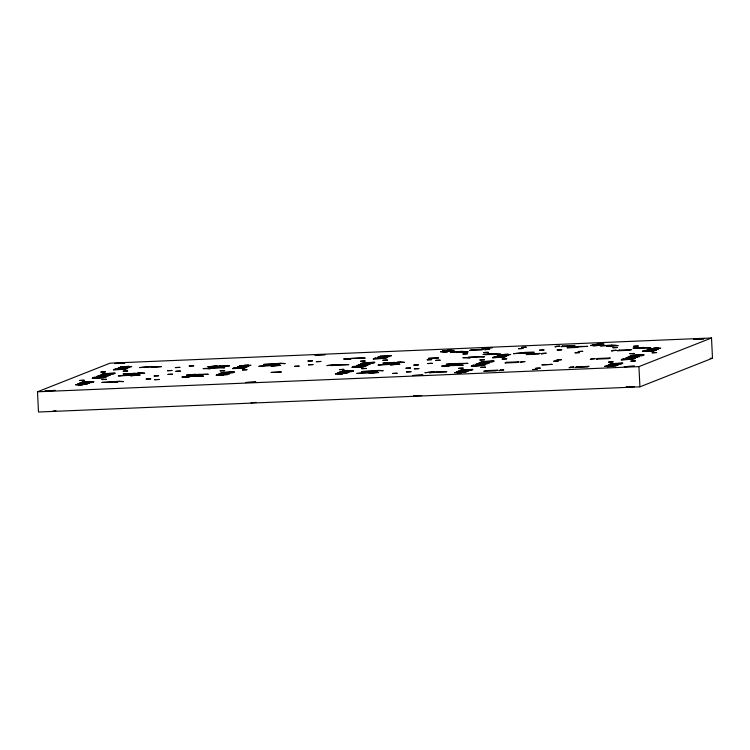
<?xml version="1.0" encoding="UTF-8"?>
<svg xmlns="http://www.w3.org/2000/svg" width="750" height="750" viewBox="0 0 750 750"><rect width="100%" height="100%" fill="white"/><g stroke="black" fill="none" stroke-linecap="round" stroke-linejoin="round"><path stroke-width="1.12" d="M37.5 391.791L110.081 363.159L711.506 337.987L712.5 358.209L639.919 386.841L38.494 412.013L37.5 391.791L638.934 366.619L711.506 337.987M113.944 369.713L113.466 369.891L125.081 369.244M373.678 358.837L373.2 359.025L384.816 358.369M256.341 402.403L250.969 402.816M414.759 395.578L413.719 395.812L421.791 395.587M626.372 386.728L627.319 386.634M634.35 386.644L626.316 387.028M53.1 411.066L55.903 410.606M710.156 358.312L712.5 358.209M638.934 366.619L639.919 386.841M45.206 390.909L55.238 390.422L45.206 390.909M78.122 385.012L82.584 384.797L78.122 385.012M79.697 380.466L84.15 380.25L79.697 380.466M82.294 383.372L86.756 383.156L82.294 383.372M99.366 376.631L103.828 376.416L99.366 376.631M100.941 372.084L105.394 371.869L100.941 372.084M101.972 379.537L106.425 379.322L101.972 379.537M103.537 374.991L108 374.775L103.537 374.991M114.628 363.525L124.659 363.038L114.628 363.525M120.609 368.25L125.072 368.034L120.609 368.25M123.216 371.156L127.669 370.941L123.216 371.156M124.781 366.609L129.244 366.394L124.781 366.609M146.25 379.069L150.712 378.853L146.25 379.069M154.144 375.956L158.597 375.75L154.144 375.956M154.659 379.688L159.113 379.472L154.659 379.688M167.494 370.697L171.956 370.481L167.494 370.697M168.009 374.419L172.472 374.203L168.009 374.419M175.388 367.584L179.841 367.369L175.388 367.584M175.903 371.306L180.356 371.091L175.903 371.306M189.253 366.038L193.716 365.822L189.253 366.038M218.616 375.384L223.078 375.169L218.616 375.384M220.181 370.847L224.644 370.631L220.181 370.847M222.778 373.744L227.241 373.528L222.778 373.744M239.859 367.013L244.322 366.797L239.859 367.013M242.456 369.909L246.919 369.694L242.456 369.909M244.022 365.363L248.484 365.147L244.022 365.363M245.681 382.519L255.722 382.031L245.681 382.519M271.2 372.45L281.241 371.962L271.2 372.45M294.628 366.337L299.091 366.122L294.628 366.337M307.987 361.069L312.441 360.853L307.987 361.069M308.503 364.791L312.956 364.575L308.503 364.791M315.103 355.134L325.144 354.647L315.103 355.134M316.388 361.678L320.85 361.462L316.388 361.678M337.866 374.137L342.319 373.922L337.866 374.137M339.431 369.6L343.884 369.384L339.431 369.6M342.028 372.497L346.491 372.281L342.028 372.497M359.109 365.766L363.562 365.55L359.109 365.766M360.675 361.219L365.128 361.003L360.675 361.219M361.706 368.663L366.159 368.447L361.706 368.663M363.272 364.116L367.734 363.9L363.272 364.116M380.353 357.384L384.806 357.169L380.353 357.384M382.95 360.281L387.403 360.066L382.95 360.281M384.516 355.744L388.978 355.528L384.516 355.744M392.634 373.472L397.087 373.256L392.634 373.472M405.984 368.203L410.447 367.987L405.984 368.203M406.5 371.925L410.963 371.709L406.5 371.925M413.878 365.091L418.331 364.875L413.878 365.091M412.744 375.525L422.784 375.038L412.744 375.525M414.394 368.812L418.856 368.597L414.394 368.812M427.228 359.822L431.691 359.606L427.228 359.822M428.391 358.378L438.431 357.9L428.391 358.378M427.744 363.544L432.206 363.328L427.744 363.544M435.637 360.431L440.1 360.216L435.637 360.431M443.016 352.022L447.478 351.806L443.016 352.022M447.178 350.372L451.641 350.156L447.178 350.372M457.106 372.9L461.569 372.684L457.106 372.9M458.672 368.353L463.134 368.137L458.672 368.353M462.956 353.972L467.409 353.756L462.956 353.972M461.269 371.25L465.731 371.034L461.269 371.25M478.35 364.519L482.812 364.303L478.35 364.519M482.166 348.141L492.206 347.662L482.166 348.141M479.916 359.972L484.378 359.756L479.916 359.972M483.825 352.538L488.278 352.322L483.825 352.538M480.947 367.416L485.409 367.2L480.947 367.416M482.512 362.869L486.975 362.653L482.512 362.869M499.594 356.137L504.056 355.922L499.594 356.137M502.191 359.034L506.653 358.819L502.191 359.034M503.756 354.497L508.219 354.281L503.756 354.497M518.494 348.684L522.956 348.469L518.494 348.684M521.653 347.438L526.116 347.222L521.653 347.438M532.594 369.562L537.047 369.347L532.594 369.562M535.744 368.316L540.206 368.1L535.744 368.316M539.513 350.212L543.966 349.997L539.513 350.212M542.006 364.866L552.047 364.378L542.006 364.866M553.837 361.181L558.291 360.966L553.837 361.181M557.222 350.025L561.684 349.809L557.222 350.025M556.987 359.934L561.45 359.719L556.987 359.934M575.081 352.8L579.534 352.584L575.081 352.8M578.231 351.553L582.694 351.337L578.231 351.553M592.969 345.741L597.431 345.525L592.969 345.741M597.141 344.1L601.594 343.884L597.141 344.1M607.069 366.619L611.522 366.403L607.069 366.619M608.634 362.072L613.097 361.856L608.634 362.072M612.909 347.691L617.372 347.475L612.909 347.691M611.231 364.978L615.694 364.762L611.231 364.978M624.356 366.666L634.397 366.188L624.356 366.666M628.312 358.238L632.766 358.022L628.312 358.238M629.878 353.691L634.341 353.475L629.878 353.691M630.909 361.144L635.372 360.928L630.909 361.144M633.778 346.266L638.241 346.05L633.778 346.266M632.475 356.597L636.938 356.381L632.475 356.597M649.556 349.856L654.009 349.641L649.556 349.856M652.153 352.762L656.616 352.547L652.153 352.762M653.719 348.216L658.181 348L653.719 348.216M693.787 339.291L703.819 338.803L693.787 339.291M81.328 382.378L79.594 383.062L91.847 382.547L93.581 381.863L81.328 382.378M94.266 377.269L92.531 377.953L104.784 377.447L106.519 376.762L94.266 377.269M102.572 373.997L100.838 374.681L113.091 374.166L114.825 373.481L102.572 373.997M115.509 368.888L113.775 369.572L126.028 369.066L127.763 368.381L115.509 368.888M76.078 384.637L75.609 384.825L87.216 384.178L76.078 384.637M78.131 383.831L77.653 384.019L89.269 383.363L78.131 383.831M82.753 382.013L82.284 382.191L93.891 381.544L82.753 382.013M92.7 378.084L92.222 378.272L103.838 377.625L92.7 378.084M97.322 376.266L96.853 376.453L108.459 375.797L97.322 376.266M99.375 375.45L98.897 375.637L110.512 374.991L99.375 375.45M103.997 373.631L103.528 373.819L115.134 373.163L103.997 373.631M118.566 367.884L118.097 368.072L129.703 367.416L118.566 367.884M120.619 367.078L120.141 367.266L131.756 366.609L120.619 367.078M221.822 372.75L220.087 373.434L232.341 372.919L234.075 372.234L221.822 372.75M234.759 367.65L233.025 368.334L245.278 367.819L247.013 367.134L234.759 367.65M216.572 375.019L216.094 375.206L227.709 374.55L216.572 375.019M218.616 374.213L218.147 374.391L229.753 373.744L218.616 374.213M223.247 372.384L222.769 372.572L234.384 371.916L223.247 372.384M233.184 368.466L232.716 368.653L244.322 367.997L233.184 368.466M237.816 366.637L237.338 366.825L248.953 366.169L237.816 366.637M239.859 365.831L239.391 366.019L250.997 365.363L239.859 365.831M341.062 371.503L339.328 372.188L351.581 371.672L353.316 370.988L341.062 371.503M354 366.403L352.266 367.087L364.519 366.572L366.253 365.887L354 366.403M362.306 363.122L360.572 363.806L372.825 363.291L374.559 362.606L362.306 363.122M375.244 358.022L373.509 358.706L385.763 358.191L387.497 357.506L375.244 358.022M335.812 373.772L335.344 373.959L346.95 373.303L335.812 373.772M337.866 372.966L337.387 373.153L349.003 372.497L337.866 372.966M342.488 371.137L342.019 371.325L353.625 370.669L342.488 371.137M352.434 367.219L351.956 367.406L363.572 366.75L352.434 367.219M357.056 365.391L356.588 365.578L368.194 364.922L357.056 365.391M359.109 364.584L358.631 364.772L370.247 364.116L359.109 364.584M363.731 362.756L363.263 362.944L374.869 362.288L363.731 362.756M378.3 357.009L377.831 357.197L389.438 356.55L378.3 357.009M380.353 356.203L379.875 356.391L391.491 355.734L380.353 356.203M440.963 351.647L440.494 351.834L452.1 351.178L440.963 351.647M443.016 350.841L442.547 351.028L454.153 350.372L443.016 350.841M471.384 349.791L469.641 350.475L481.894 349.959L483.628 349.275L471.384 349.791M486.337 349.191L484.763 349.819L489.675 349.05L486.337 349.191M460.312 370.256L458.578 370.941L470.831 370.425L472.566 369.741L460.312 370.256M473.25 365.156L471.516 365.841L483.769 365.325L485.503 364.641L473.25 365.156M481.556 361.875L479.822 362.559L492.075 362.053L493.809 361.369L481.556 361.875M494.494 356.775L492.759 357.459L505.012 356.944L506.747 356.259L494.494 356.775M455.062 372.525L454.584 372.712L466.2 372.056L455.062 372.525M457.106 371.719L456.637 371.906L468.244 371.25L457.106 371.719M461.737 369.891L461.259 370.078L472.875 369.422L461.737 369.891M471.675 365.972L471.206 366.159L482.812 365.503L471.675 365.972M476.306 364.144L475.828 364.331L487.444 363.675L476.306 364.144M478.35 363.337L477.881 363.525L489.488 362.869L478.35 363.337M482.981 361.509L482.503 361.697L494.119 361.05L482.981 361.509M492.919 357.591L492.45 357.778L504.056 357.122L492.919 357.591M497.55 355.763L497.072 355.95L508.688 355.303L497.55 355.763M499.594 354.956L499.125 355.144L510.731 354.488L499.594 354.956M485.475 370.669L483.741 371.353L495.994 370.837L497.728 370.153L485.475 370.669M506.719 362.288L504.984 362.972L517.238 362.456L518.972 361.772L506.719 362.288M527.962 353.906L526.228 354.591L538.481 354.084L540.216 353.4L527.962 353.906M556.5 346.256L554.925 346.875L559.847 346.116L556.5 346.256M500.428 370.069L498.853 370.697L503.775 369.928L500.428 370.069M521.672 361.688L520.097 362.316L525.019 361.547L521.672 361.688M542.916 353.316L541.341 353.934L546.262 353.175L542.916 353.316M562.706 345.966L560.972 346.65L573.225 346.144L574.959 345.459L562.706 345.966M590.925 345.375L590.447 345.562L602.062 344.906L590.925 345.375M592.978 344.559L592.5 344.747L604.116 344.1L592.978 344.559M570.6 367.134L569.016 367.753L573.938 366.994L570.6 367.134M591.844 358.753L590.259 359.372L595.181 358.612L591.844 358.753M613.088 350.372L611.503 351L616.425 350.231L613.088 350.372M576.806 366.844L575.062 367.528L587.316 367.022L589.05 366.337L576.806 366.844M598.05 358.463L596.306 359.147L608.559 358.641L610.294 357.956L598.05 358.463M619.294 350.091L617.55 350.775L629.803 350.259L631.538 349.575L619.294 350.091M610.266 363.984L608.531 364.669L620.784 364.153L622.519 363.469L610.266 363.984M623.212 358.875L621.469 359.559L633.722 359.053L635.456 358.369L623.212 358.875M631.509 355.603L629.775 356.288L642.028 355.772L643.762 355.087L631.509 355.603M644.456 350.494L642.712 351.178L654.966 350.672L656.7 349.988L644.456 350.494M605.016 366.253L604.547 366.431L616.153 365.784L605.016 366.253M607.069 365.438L606.591 365.625L618.206 364.978L607.069 365.438M611.691 363.619L611.222 363.806L622.828 363.15L611.691 363.619M621.638 359.691L621.159 359.878L632.775 359.231L621.638 359.691M626.259 357.872L625.791 358.059L637.397 357.403L626.259 357.872M628.312 357.056L627.834 357.244L639.45 356.597L628.312 357.056M632.934 355.238L632.466 355.425L644.072 354.769L632.934 355.238M642.881 351.319L642.403 351.497L654.019 350.85L642.881 351.319M647.503 349.491L647.034 349.678L658.641 349.022L647.503 349.491M649.556 348.684L649.078 348.872L660.694 348.216L649.556 348.684M147.178 366.722L139.547 367.575L156.919 366.619L147.178 366.722M158.784 366.637L151.856 367.406L161.447 366.609L158.784 366.637M125.934 375.103L118.303 375.947L135.675 375L125.934 375.103M214.584 366.056L207.647 366.825L217.238 366.028L214.584 366.056M137.541 375.019L130.612 375.787L140.203 374.991L137.541 375.019M219.806 365.963L212.175 366.816L229.547 365.859L219.806 365.963M266.428 365.475L258.797 366.328L276.169 365.372L266.428 365.475M193.341 374.428L186.403 375.206L195.994 374.4L193.341 374.428M278.034 365.391L271.097 366.159L280.688 365.363L278.034 365.391M198.562 374.344L190.931 375.188L208.303 374.241L198.562 374.344M333.825 364.809L326.897 365.578L336.488 364.781L333.825 364.809M339.047 364.716L331.416 365.569L348.788 364.613L339.047 364.716M385.669 364.228L378.038 365.081L395.409 364.125L385.669 364.228M397.275 364.144L390.347 364.913L399.938 364.116L397.275 364.144M521.1 352.819L513.469 353.663L530.841 352.716L521.1 352.819M577.969 346.481L570.337 347.334L587.709 346.388L577.969 346.481M525.356 352.387L523.275 352.622L534.216 352.294L525.356 352.387M569.053 347.522L566.972 347.756L577.903 347.428L569.053 347.522M364.425 372.609L356.794 373.463L374.166 372.506L364.425 372.609M453.075 363.562L446.137 364.331L455.728 363.534L453.075 363.562M376.031 372.525L369.103 373.294L378.694 372.497L376.031 372.525M458.297 363.469L450.666 364.322L468.038 363.366L458.297 363.469M431.831 371.944L424.894 372.712L434.484 371.916L431.831 371.944M437.053 371.85L429.422 372.703L446.794 371.747L437.053 371.85M134.569 373.275L123.094 374.062L139.191 373.612L134.569 373.275M140.522 372.9L137.391 373.116L144.722 373.2L140.522 372.9M206.259 368.391L203.128 368.606L210.459 368.7L206.259 368.391M220.134 367.416L208.659 368.203L224.756 367.753L220.134 367.416M275.062 363.647L263.588 364.434L279.684 363.984L275.062 363.647M281.006 363.272L277.875 363.488L285.216 363.581L281.006 363.272M346.744 358.772L343.612 358.988L350.953 359.072L346.744 358.772M360.619 357.787L349.144 358.575L365.241 358.125L360.619 357.787M461.812 351.347L450.338 352.134L466.434 351.684L461.812 351.347M466.959 351.797L456.525 352.509L468.225 351.891L466.959 351.797M611.766 345.075L600.291 345.853L616.397 345.403L611.766 345.075M493.434 353.719L483 354.441L494.7 353.812L493.434 353.719M496.275 353.859L484.791 354.637L500.897 354.188L496.275 353.859M616.922 345.516L606.487 346.238L618.178 345.609L616.922 345.516M113.325 381.656L101.85 382.444L117.947 381.994L113.325 381.656M119.278 381.281L116.147 381.488L123.478 381.581L119.278 381.281M185.016 376.772L181.884 376.988L189.216 377.081L185.016 376.772M198.891 375.797L187.416 376.575L203.513 376.125L198.891 375.797M394.303 362.4L382.828 363.188L398.925 362.738L394.303 362.4M400.256 362.025L397.125 362.241L404.456 362.334L400.256 362.025M465.994 357.525L462.863 357.741L470.194 357.825L465.994 357.525M479.869 356.541L468.394 357.328L484.491 356.878L479.869 356.541M643.397 347.447L632.962 348.159L644.653 347.541L643.397 347.447M646.228 347.578L634.753 348.366L650.85 347.916L646.228 347.578M373.059 370.781L361.584 371.569L377.681 371.119L373.059 370.781M458.625 364.922L447.15 365.709L463.247 365.259L458.625 364.922M379.012 370.406L375.881 370.622L383.212 370.716L379.012 370.406M444.75 365.906L441.619 366.112L448.95 366.206L444.75 365.906"/></g></svg>
